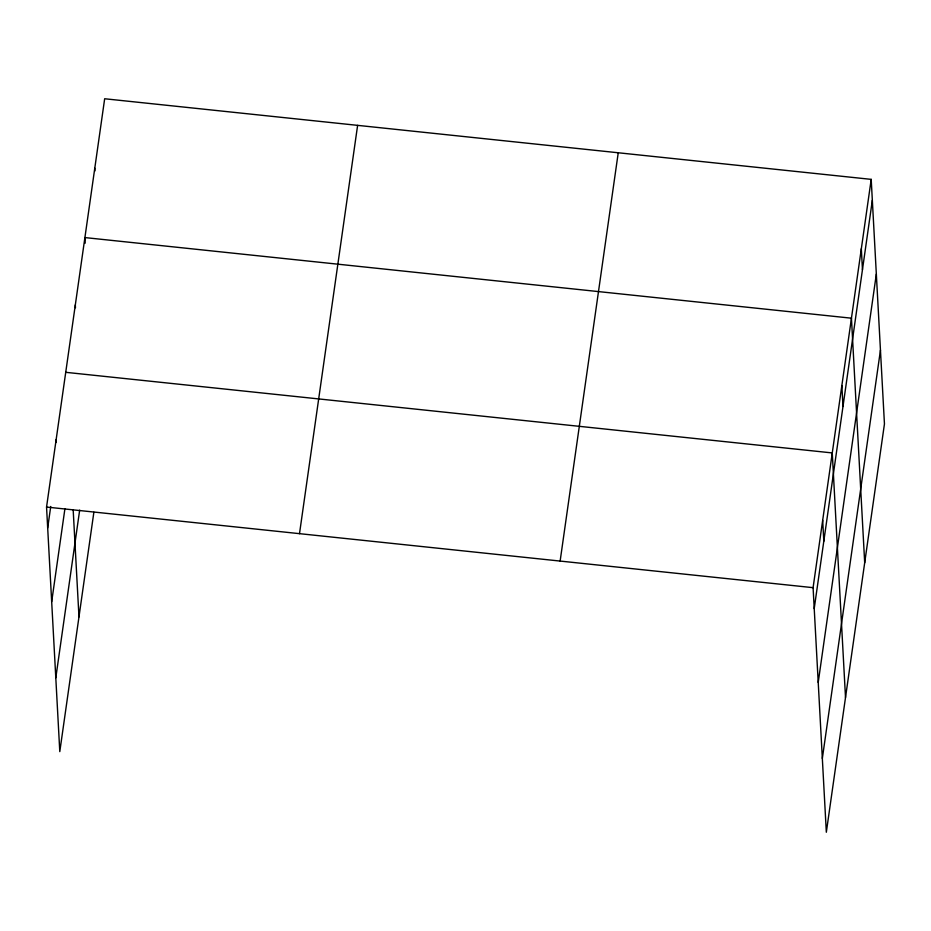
<?xml version="1.0" encoding="UTF-8"?>
<svg xmlns="http://www.w3.org/2000/svg" width="931" height="931" viewBox="0 0 931 931"><rect width="100%" height="100%" fill="white"/><g stroke="black" fill="none" stroke-linecap="round" stroke-linejoin="round"><path stroke-width="1.4" d="M93.868 512.259L59.793 751.631L46.55 507.058L104.668 98.756L871.207 179.369L884.45 423.942L826.332 832.244L813.089 587.67L871.207 179.369M47.679 527.982L50.74 506.476M51.682 601.787L64.937 508.617M55.802 677.826L79.67 510.118M299.503 533.661L357.62 125.359M560.136 561.067L618.242 152.765M814.218 608.595L872.335 200.293M818.221 682.4L876.339 274.098M822.341 758.439L880.458 350.137M65.729 372.319L832.267 452.932L845.511 697.505M46.55 507.058L813.089 587.67M861.326 248.775L862.455 269.699M864.69 562.766L851.446 318.193L84.907 237.58L85.21 243.154M841.857 385.562L842.986 406.486M822.678 520.301L823.807 541.225M94.787 168.162L94.939 170.955M75.318 304.949L75.469 307.73M73.188 510.083L78.972 616.892M56.139 439.688L56.291 442.469"/></g></svg>
